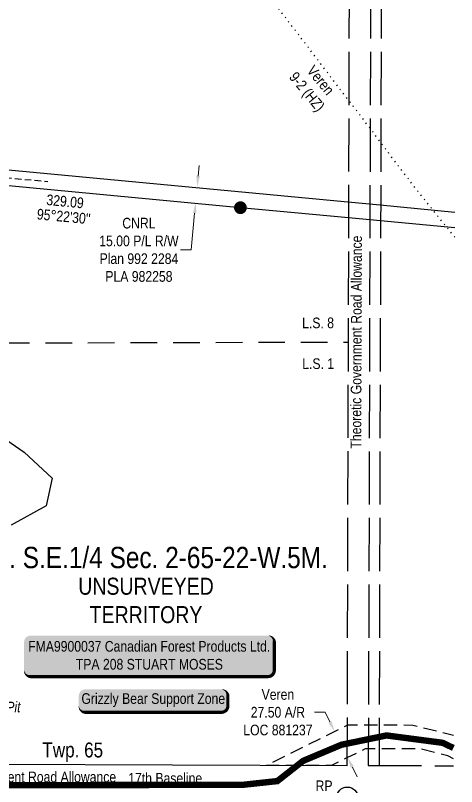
# Model space of a CAD drawing. Extents: x 481150 to 519818, y 6045091 to 6055068.
# Drawn here: x 486613 to 487028, y 6049064 to 6049787 of the extents above; entities that cross this region are included whole.
import ezdxf
from ezdxf.enums import TextEntityAlignment as Align

# ---------------------------------------------------------------- set-up
doc = ezdxf.new("R2010")
doc.units = 0
doc.header["$LTSCALE"] = 5
doc.header["$PDSIZE"] = 0.5
for name, pattern in [('foc-ACCESSROAD', [3.75, 2.5, -1.25]), ('foc-DOT', [1, 0.2, -0.8]), ('foc-LSD', [8, 5, -3]), ('foc-UNSURVEYED', [12.5, 10, -2.5]), ('UG_PIPE', [1.875, 1.25, -0.625])]:
    doc.linetypes.add(name, pattern=pattern)
doc.layers.get('Defpoints').update_dxf_attribs({"color": 9})
for name, color, linetype in [('35', 37, 'Continuous'), ('ABADATA-DRILL', 8, 'foc-DOT'), ('ABADATA-DRILL-T', 8, 'Continuous'), ('AS-PIPE-UG', 44, 'UG_PIPE'), ('AS-ROADS', 254, 'Continuous'), ('AS-WILDLIFE-BLOCK', 131, 'Continuous'), ('C-AR', 13, 'foc-ACCESSROAD'), ('C-SYMBOL', 7, 'Continuous'), ('D-TXT', 6, 'Continuous'), ('F-RW', 190, 'Continuous'), ('L-BD', 7, 'Continuous'), ('L-MON', 1, 'Continuous'), ('L-ROAD-T', 7, 'Continuous'), ('L-SEC', 7, 'Continuous'), ('L-SECTION-LSD', 7, 'foc-LSD'), ('L-UNS-T', 3, 'Continuous'), ('L-USEC', 7, 'foc-UNSURVEYED'), ('T-WATER', 160, 'Continuous'), ('WETLAND', 143, 'Continuous')]:
    doc.layers.add(name, color=color, linetype=linetype)
for name, color, linetype, lineweight in [('C-AR-T', 13, 'Continuous', 9), ('C-RW-T', 13, 'Continuous', 9), ('F-RW-T', 190, 'Continuous', 9)]:
    doc.layers.add(name, color=color, linetype=linetype, lineweight=lineweight)
doc.layers.add('P-75m DRAINAGE AREA', color=7, linetype='Continuous', true_color=0xf1f8f1)
doc.styles.add('100L', font='ARIALN.TTF', dxfattribs={"height": 11})
doc.styles.add('175L', font='ARIALN.TTF', dxfattribs={"height": 20})
doc.styles.add('80', font='ARIALN.TTF', dxfattribs={"height": 10})
doc.styles.add('80CG', font='ARIALN.TTF', dxfattribs={"height": 10})
doc.styles.add('80L', font='ARIALN.TTF', dxfattribs={"height": 10})
doc.styles.add('80LS', font='ARIALNI.TTF', dxfattribs={"height": 10})
doc.dimstyles.new('Compass 5 000', dxfattribs={"dimscale": 5, "dimtxt": 9, "dimasz": 2, "dimexe": 0.2, "dimexo": 0.0625, "dimgap": 0.5, "dimtad": 0, "dimtih": 1, "dimtoh": 1, "dimzin": 0, "dimdsep": 46, "dimtxsty": '80CG', "dimcen": 0.1, "dimse1": 1, "dimse2": 1, "dimclrd": 256, "dimclrt": 256, "dimaunit": 1, "dimadec": 4, "dimazin": 0, "dimtfac": 0.06, "dimtofl": 0, "dimtmove": 0, "dimatfit": 1, "dimfxl": 0.2, "dimtolj": 1, "dimtzin": 0, "dimlwd": -1, "dimarcsym": 0})

# ---------------------------------------------------------------- blocks, each defined once
blk = doc.blocks.new('*U399')
at = {"layer": '35', "color": 3}
blk.add_circle((0, 0), 10, dxfattribs=at)
at = {"layer": '35', "color": 3, "style": '80'}
blk.add_attdef('RP_001', (-29.69, 6.2), '', height=10, dxfattribs=at)
blk = doc.blocks.new('*U411')
h = blk.add_hatch(color=255)
edge = h.paths.add_edge_path()
edge.add_line((-64, -11.5), (64, -11.5))
edge.add_arc((64, -5.5), 6, 270, 360)
edge.add_line((70, -5.5), (70, 4))
edge.add_arc((64, 4), 6, 0, 90)
edge.add_line((64, 10), (-64, 10))
edge.add_arc((-64, 4), 6, 90, 180)
edge.add_line((-70, 4), (-70, -5.5))
edge.add_arc((-64, -5.5), 6, 180, 270)
at = {"color": 131, "flags": 128}
blk.add_lwpolyline([(-64, -11.5, 3, 3, 0), (64, -11.5, 3, 3, 0.414214), (70, -5.5, 3, 3, 0), (70, 4, 3, 0, 0.414214), (64, 10, 0, 0, 0), (-64, 10, 0, 0, 0.414214), (-70, 4, 0, 0, 0), (-70, -5.5, 0, 3, 0.414214)], format="xyseb", close=True, dxfattribs=at)
at = {"color": 131, "style": '80'}
blk.add_attdef('ENTER_TEXT_001', (-35.99, -5), '', height=10, dxfattribs=at)
blk = doc.blocks.new('*D436')
at = {"layer": 'C-AR-T', "transparency": 16777216}
for p, q in [((486904.04, 6049133.38), (486894.04, 6049133.38)), ((486908.5, 6049124.43), (486904.04, 6049133.38)), ((486929.65, 6049081.92), (486934.11, 6049072.96))]:
    blk.add_line(p, q, dxfattribs=at)
for points in [[(486909.99, 6049125.17), (486907.01, 6049123.69), (486912.95, 6049115.47)], [(486931.14, 6049082.66), (486928.16, 6049081.18), (486925.2, 6049090.87)]]:
    blk.add_solid(points, dxfattribs=at)
at = {"layer": 'Defpoints', "color": 0, "transparency": 16777216}
for p in [(486912.95, 6049115.47), (486914.82, 6049116.4), (486927.06, 6049091.8)]:
    blk.add_point(p, dxfattribs=at)
at = {"layer": 'C-AR-T', "transparency": 16777216, "insert": (486859.74, 6049133.38), "char_height": 10, "attachment_point": 5, "style": '80CG'}
blk.add_mtext('\\A1;Veren\\P27.50 A/R\\PLOC 881237', dxfattribs=at)
blk = doc.blocks.new('*U408')
h = blk.add_hatch(color=255)
edge = h.paths.add_edge_path()
edge.add_line((-111.5, -20), (111.5, -20))
edge.add_arc((111.5, -14), 6, 270, 360)
edge.add_line((117.5, -14), (117.5, 12.5))
edge.add_arc((111.5, 12.5), 6, 0, 90)
edge.add_line((111.5, 18.5), (-111.5, 18.5))
edge.add_arc((-111.5, 12.5), 6, 90, 180)
edge.add_line((-117.5, 12.5), (-117.5, -14))
edge.add_arc((-111.5, -14), 6, 180, 270)
at = {"color": 44, "flags": 128}
blk.add_lwpolyline([(-111.5, -20, 3, 3, 0), (111.5, -20, 3, 3, 0.414214), (117.5, -14, 3, 3, 0), (117.5, 12.5, 3, 0, 0.414214), (111.5, 18.5, 0, 0, 0), (-111.5, 18.5, 0, 0, 0.414214), (-117.5, 12.5, 0, 0, 0), (-117.5, -14, 0, 3, 0.414214)], format="xyseb", close=True, dxfattribs=at)
at = {"color": 44, "style": '80'}
blk.add_attdef('ENTER_TEXT_001', (-35.99, -5), '', height=10, dxfattribs=at)
blk = doc.blocks.new('*D424')
at = {"layer": 'Defpoints', "color": 0, "transparency": 16777216}
for p in [(486616.46, 6049642.47), (486615.05, 6049627.49), (486783.91, 6049626.67)]:
    blk.add_point(p, dxfattribs=at)
at = {"layer": 'F-RW-T', "transparency": 16777216}
for p, q in [((486784.84, 6049636.63), (486785.78, 6049646.58)), ((486781.55, 6049601.73), (486778.32, 6049567.45)), ((486778.32, 6049567.45), (486768.32, 6049567.45))]:
    blk.add_line(p, q, dxfattribs=at)
for points in [[(486783.19, 6049636.78), (486786.5, 6049636.47), (486783.91, 6049626.67)], [(486779.89, 6049601.89), (486783.21, 6049601.58), (486782.49, 6049611.69)]]:
    blk.add_solid(points, dxfattribs=at)
at = {"layer": 'F-RW-T', "transparency": 16777216, "insert": (486729.23, 6049567.45), "char_height": 10, "attachment_point": 5, "style": '80CG'}
blk.add_mtext('\\A1;CNRL\\P15.00 P/L R/W\\PPlan 992 2284\\PPLA 982258', dxfattribs=at)
blk = doc.blocks.new('fdia')
at = {"color": 255, "const_width": 1}
blk.add_lwpolyline([(-0.5, 0, 1), (0.5, 0, 1)], format="xyb", close=True, dxfattribs=at)
blk = doc.blocks.new('Fdiaa')
blk.add_blockref('fdia', (0, 0))
blk = doc.blocks.new('fdib')
at = {"color": 1, "const_width": 1.6}
blk.add_lwpolyline([(-0.4, 0, 1), (0.4, 0, 1)], format="xyb", close=True, dxfattribs=at)
at = {"color": 1}
blk.add_circle((0, 0), 0.8, dxfattribs=at)
blk = doc.blocks.new('Fdibb')
blk.add_blockref('fdib', (0, 0))
blk = doc.blocks.new('fdicc')
for name in ['Fdibb', 'Fdiaa']:
    blk.add_blockref(name, (0, 0))
blk = doc.blocks.new('FDI')
blk.add_blockref('fdicc', (0, 0))

msp = doc.modelspace()

# ---------------------------------------------------------------- linework, layer by layer
at = {"layer": 'ABADATA-DRILL', "flags": 128}
msp.add_lwpolyline([(487025.896, 6049579.303), (487023.45, 6049582.267), (487005.402, 6049604.489), (486987.656, 6049627.042), (486970.07, 6049649.834), (486952.894, 6049672.794), (486935.549, 6049695.726), (486917.843, 6049718.518), (486900.387, 6049741.569), (486882.912, 6049764.481), (486865.416, 6049787.233), (486848.661, 6049810.542), (486831.866, 6049833.832), (486814.671, 6049856.843), (486797.225, 6049879.565), (486779.467, 6049901.717), (486761.651, 6049924.26), (486743.664, 6049946.692), (486725.337, 6049968.906), (486704.816, 6049993.815), (486688.791, 6050013.003)], dxfattribs=at)
at = {"layer": 'AS-PIPE-UG', "flags": 128}
msp.add_lwpolyline([(486481.931, 6049646.788), (486643.719, 6049631.562)], dxfattribs=at)
at = {"layer": 'AS-ROADS', "const_width": 6, "flags": 128}
msp.add_lwpolyline([(487024.524, 6049099.911), (487014.442, 6049104.747), (486961.74, 6049111.656), (486919.344, 6049102.922), (486883.428, 6049087.803), (486859.219, 6049068.824), (486826.452, 6049065.278), (486641.413, 6049065.07), (486453.222, 6049064.441), (486442.781, 6049060.398), (486431.035, 6049051.79), (486431.331, 6048955.075)], dxfattribs=at)
at = {"layer": 'C-AR', "flags": 128}
msp.add_lwpolyline([(487024.495, 6049089.828), (487019.278, 6049092.612), (486994.069, 6049098.956), (486954.734, 6049099.067), (486941.752, 6049099.104), (486924.55, 6049090.549), (486910.199, 6049083.412), (486848.976, 6049083.639), (486924.638, 6049121.29), (486925.339, 6049121.639), (486954.798, 6049121.555), (486986.532, 6049121.466), (487024.559, 6049111.896)], dxfattribs=at)
at = {"layer": 'F-RW', "flags": 128}
msp.add_lwpolyline([(487025.974, 6049588.067), (486956.172, 6049594.633), (486926, 6049597.471), (486824.532, 6049607.016), (486490.851, 6049638.41), (486475.095, 6049639.901), (486469.618, 6049640.418), (486460.513, 6049634.656), (486452.492, 6049647.331), (486465.928, 6049655.834), (486475.156, 6049655.005), (486490.153, 6049653.59), (486825.914, 6049621.914), (486925.508, 6049612.444), (486955.66, 6049609.604), (487026.016, 6049602.921)], dxfattribs=at)
at = {"layer": 'L-SEC'}
msp.add_line((486120.234, 6049086.341), (486924.935, 6049083.357), dxfattribs=at)
at = {"layer": 'L-SECTION-LSD'}
msp.add_line((486121.394, 6049478.705), (486925.667, 6049480.95), dxfattribs=at)
at = {"layer": 'L-USEC'}
for p, q in [((486926.804, 6049878.378), (486924.53, 6049083.522)), ((486946.92, 6049878.32), (486944.647, 6049083.464)), ((486956.984, 6049878.291), (486954.71, 6049083.436)), ((486924.53, 6049083.522), (486924.536, 6049083.358)), ((486944.647, 6049083.473), (487024.555, 6049083.196))]:
    msp.add_line(p, q, dxfattribs=at)
at = {"layer": 'WETLAND', "flags": 128}
msp.add_lwpolyline([(486592.639, 6049397.258), (486621.579, 6049377.536), (486647.712, 6049353.118), (486642.013, 6049327.056), (486609.374, 6049309.122)], dxfattribs=at)

# ---------------------------------------------------------------- block references
at = {"layer": 'AS-WILDLIFE-BLOCK'}
ref = msp.add_blockref('*U411', (486742.769, 6049144.889), dxfattribs=at)
ref.add_attrib('ENTER_TEXT_001', 'Grizzly Bear Support Zone', (486675.204, 6049141.271), dxfattribs={"layer": '0', "color": 131, "height": 10, "style": '80'})
at = {"layer": 'C-RW-T'}
ref = msp.add_blockref('*U408', (486738.888, 6049186.908), dxfattribs=at)
ref.add_attrib('ENTER_TEXT_001', 'FMA9900037 Canadian Forest Products Ltd.', (486625.222, 6049190.327), dxfattribs={"layer": '0', "color": 44, "height": 10, "style": '80'})
ref.add_attrib('ENTER_TEXT_002', 'TPA 208 STUART MOSES', (486669.973, 6049173.483), dxfattribs={"layer": '0', "color": 44, "height": 10, "style": '80'})
at = {"layer": 'L-MON', "xscale": 5.000000000000019, "yscale": 5.000000000000019, "zscale": 5.000000000000019}
msp.add_blockref('FDI', (486824.532, 6049607.016), dxfattribs=at)
at = {"layer": 'P-75m DRAINAGE AREA'}
msp.add_blockref('*U399', (486924.823, 6049053.193), dxfattribs=at).add_auto_attribs({'RP_001': 'RP'})

# ---------------------------------------------------------------- texts
at = {"layer": 'ABADATA-DRILL-T', "insert": (486888.054, 6049748.891), "char_height": 10.00441, "attachment_point": 1, "rotation": 309.524417, "style": '80L'}
msp.add_mtext_dynamic_manual_height_columns('\\pi9.3549;Veren\\P\\pi3.4656;9-2 (HZ)', width=48.42965, gutter_width=50, heights=[0], dxfattribs=at)
at = {"layer": 'C-SYMBOL', "color": 3, "style": '175L'}
msp.add_text('Theor. S.E.1/4 Sec. 2-65-22-W.5M.', height=20, dxfattribs=at).set_placement((486727.091, 6049262.683), align=Align.BOTTOM_CENTER)
at = {"layer": 'D-TXT', "color": 3, "insert": (486638.594, 6049105.185), "char_height": 14, "attachment_point": 1, "rotation": 359.801677, "style": '80L'}
msp.add_mtext_dynamic_manual_height_columns('Twp. 65', width=101.3954, gutter_width=47.5, heights=[0], dxfattribs=at)
at = {"layer": 'L-BD', "style": '80L'}
for s, p in [('329.09', (486659.925, 6049612.98)), ("95°22'30''", (486658.591, 6049598.8))]:
    msp.add_text(s, height=9.9947, rotation=354.6255, dxfattribs=at).set_placement(p, align=Align.MIDDLE)
at = {"layer": 'L-ROAD-T', "style": '80L'}
msp.add_text('Theoretic Government Road Allowance', height=10, rotation=89.818547, dxfattribs=at).set_placement((486933.295, 6049480.874), align=Align.MIDDLE_CENTER)
for s, p in [('30.18 Government Road Allowance', (486617.437, 6049072.679)), ('17th Baseline', (486753.919, 6049071.543))]:
    msp.add_text(s, height=10, dxfattribs=at).set_placement(p, align=Align.MIDDLE_CENTER)
at = {"layer": 'L-SECTION-LSD', "char_height": 9.9947, "attachment_point": 1, "rotation": 0.159934, "style": '100L', "bg_fill": 3, "box_fill_scale": 1.5, "bg_fill_color": 256, "bg_fill_transparency": 0}
for s, width, insert in [('L.S. 8', 30.38509, (486882.472, 6049503.854)), ('L.S. 1', 29.97536, (486882.578, 6049465.59))]:
    msp.add_mtext_dynamic_manual_height_columns(s, width=width, gutter_width=54.971, heights=[0], dxfattribs=dict(at, insert=insert))
at = {"layer": 'L-UNS-T', "color": 3, "insert": (486735.888, 6049238.283), "char_height": 16, "attachment_point": 5, "style": '80L'}
msp.add_mtext_dynamic_manual_height_columns('UNSURVEYED TERRITORY', width=126.41375, gutter_width=47.5, heights=[0], dxfattribs=at)
at = {"layer": 'T-WATER', "insert": (486564.508, 6049143.336), "char_height": 10, "attachment_point": 1, "style": '80LS'}
msp.add_mtext_dynamic_manual_height_columns('\\pi0.71166;Borrow Pit', width=54.19959, gutter_width=50, heights=[0], dxfattribs=at)

# ---------------------------------------------------------------- dimensions: what is measured, and where the dimension line sits
at = {"layer": 'C-AR-T'}
dim = msp.add_aligned_dim(p1=(486927.063, 6049091.799), p2=(486914.819, 6049116.403), distance=2.084, text='Veren\\P27.50 A/R\\PLOC 881237', dimstyle='Compass 5 000', dxfattribs=at)
dim.commit()
dim.dimension.update_dxf_attribs({"geometry": '*D436', "text_midpoint": (486859.742, 6049133.381)})
at = {"layer": 'F-RW-T'}
dim = msp.add_linear_dim(base=(486783.905, 6049626.671), p1=(486615.046, 6049627.486), p2=(486616.46, 6049642.468), angle=84.610638, text='CNRL\\P15.00 P/L R/W\\PPlan 992 2284\\PPLA 982258', dimstyle='Compass 5 000', dxfattribs=at)
dim.commit()
dim.dimension.update_dxf_attribs({"geometry": '*D424', "text_midpoint": (486729.233, 6049567.452), "dimtype": 161})

doc.saveas('drawing.dxf')
